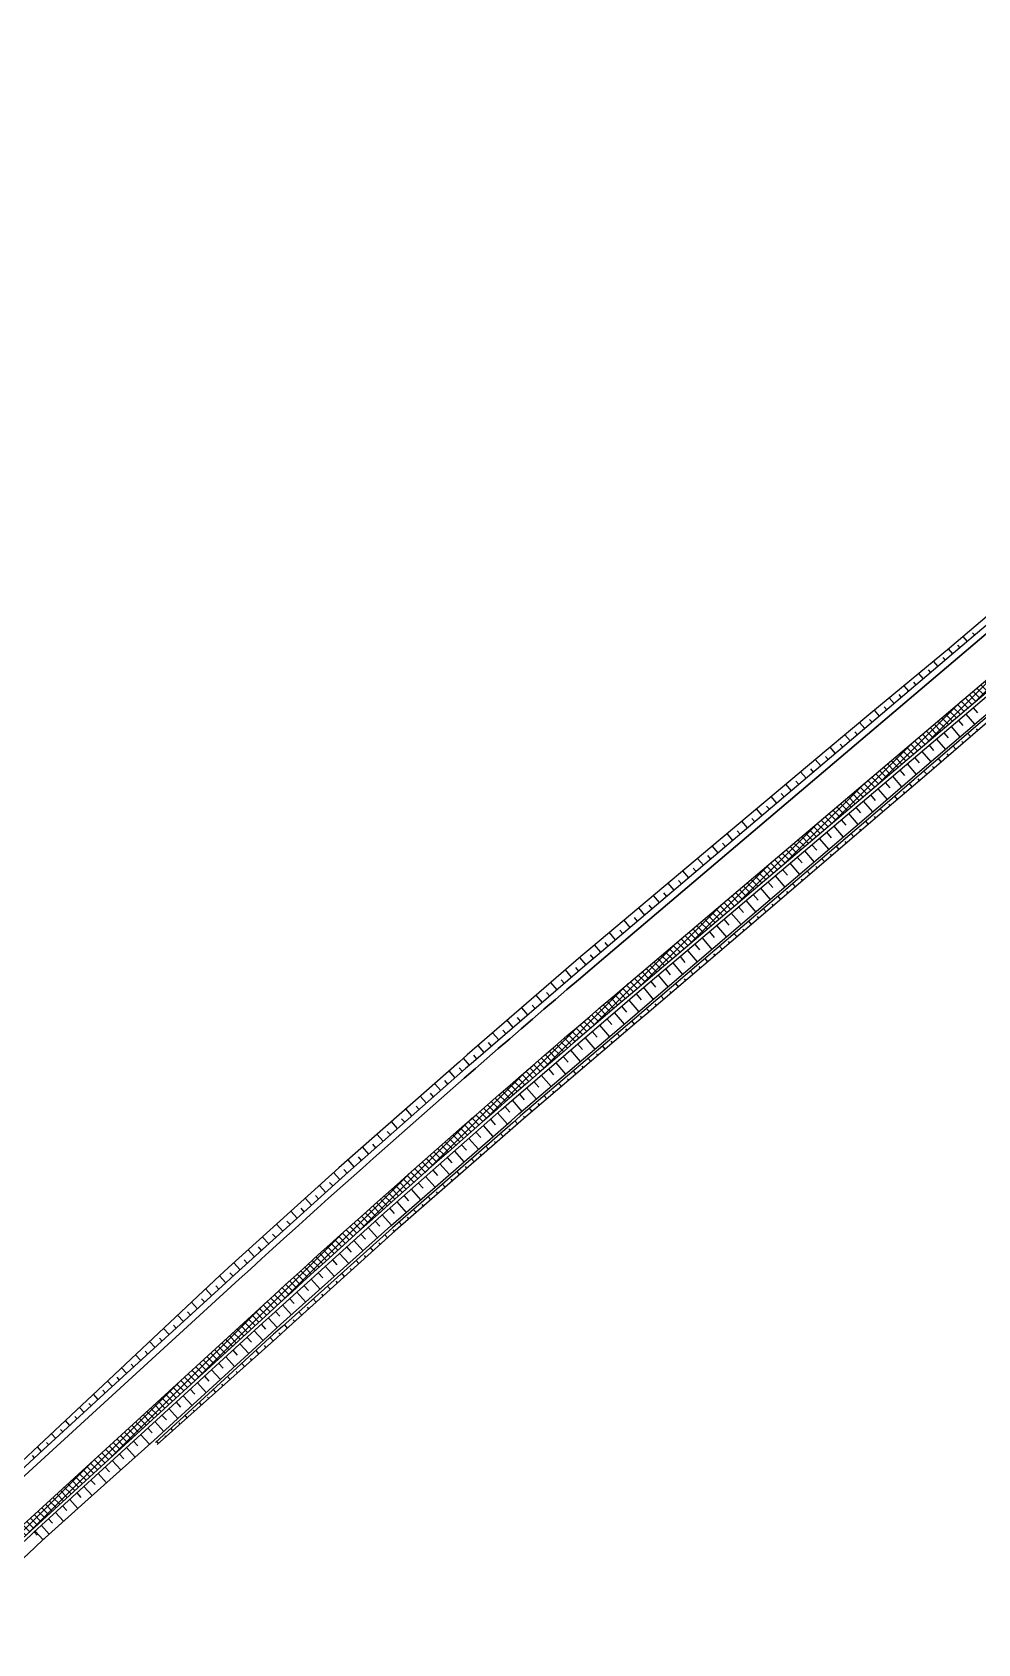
# Model space of a CAD drawing. Header units: metres. Extents: x 2302534 to 2308412, y 452340 to 454783.
# Drawn here: x 2308145.4 to 2308292.9, y 454530.3 to 454781.9 of the extents above; entities that cross this region are included whole.
import ezdxf

# ---------------------------------------------------------------- set-up
doc = ezdxf.new("R2010")
doc.units = ezdxf.units.M
doc.layers.add('АД_серый', color=250, linetype='Continuous')
doc.layers.add('ГП_АД том 3.2.6', color=250, linetype='Continuous', lineweight=40)

# ---------------------------------------------------------------- blocks, each defined once
blk = doc.blocks.new('АД 3.2.6')
at = {"layer": 'АД_серый'}
h = blk.add_hatch(dxfattribs=at)
h.set_pattern_fill('ANSI37', color=256, scale=0.25)
h.set_pattern_definition([(45, (-2306981.547548172, -453219.1040564558), (-0.5612660075668221, 0.5612660075668221), []), (135, (-2306981.547548172, -453219.1040564558), (-0.5612660075668221, -0.5612660075668221), [])])
edge = h.paths.add_edge_path()
edge.add_line((1447.454853040166, 1552.309207625396), (1448.993342189118, 1553.496323051746))
edge.add_line((1448.993342189118, 1553.496323051746), (1448.068976207171, 1554.677655998675))
edge.add_line((1448.068976207171, 1554.677655998675), (1446.517068812158, 1553.479917128919))
edge.add_arc((1539.264207246713, 1427.39880878001), 156.5198951261088, 126.3387527321787, 128.5976521573407)
edge.add_line((1441.619650802109, 1549.726312502695), (1440.286358835176, 1548.661001503293))
edge.add_line((1440.286358835176, 1548.661001503293), (1432.437758919317, 1542.427474732685))
edge.add_line((1432.437758919317, 1542.427474732685), (1424.532497577369, 1535.683233446325))
edge.add_line((1424.532497577369, 1535.683233446325), (1399.62438085489, 1514.544693585194))
edge.add_line((1399.62438085489, 1514.544693585194), (1338.628941953648, 1462.780261460226))
edge.add_line((1338.628941953648, 1462.780261460226), (1277.633627716452, 1411.015930665249))
edge.add_arc((2570.053925645072, -111.6977968080318), 1997.249939875698, 130.3233042678484, 132.4751140804625)
edge.add_line((1221.371130604297, 1361.415247290919), (1158.760474131442, 1304.093159574782))
edge.add_line((1158.760474131442, 1304.093159574782), (1121.881938925944, 1270.329663886223))
edge.add_line((1121.881938925944, 1270.329663886223), (1072.464701327029, 1225.086580126663))
edge.add_line((1072.464701327029, 1225.086580126663), (1074.583919865545, 1224.99317454308))
edge.add_line((1074.583919865545, 1224.99317454308), (1122.89484344935, 1269.223307512118))
edge.add_line((1122.89484344935, 1269.223307512118), (1159.773378654849, 1302.986803200678))
edge.add_line((1159.773378654849, 1302.986803200678), (1222.384035128168, 1360.308890916873))
edge.add_arc((2570.053925785702, -111.6977969651925), 1995.749940086286, 130.3233042815335, 132.4751140939099, ccw=False)
edge.add_line((1278.604277253617, 1409.872322569485), (1339.599524696823, 1461.636596676137))
edge.add_line((1339.599524696823, 1461.636596676137), (1400.594963598531, 1513.401028801105))
edge.add_line((1400.594963598531, 1513.401028801105), (1433.380012007896, 1541.224411068426))
edge.add_line((1433.380012007896, 1541.224411068426), (1441.268543222919, 1547.527284682845))
edge.add_line((1441.268543222919, 1547.527284682845), (1442.567646383308, 1548.565322835639))
edge.add_arc((1539.189932452515, 1427.497935878229), 154.8973155026733, 126.31552717981941, 128.5929061880581, ccw=False)
for p, q in [((1331.265184692573, 1465.056207522109, 138.74), (1330.602518371772, 1465.837045534805, 138.74)), ((1332.408846191596, 1466.026788576797, 138.74), (1332.077394775581, 1466.417352541641, 138.74)), ((1326.69052343769, 1461.173875673965, 138.74), (1326.004953674506, 1461.981698855117, 138.74)), ((1327.834184936713, 1462.144456728652, 138.74), (1327.496897033881, 1462.541902407363, 138.74)), ((1328.977854065131, 1463.115045412735, 138.74), (1328.314256958198, 1463.896974428848, 138.74)), ((1330.121515564155, 1464.085626467422, 138.74), (1329.79030065937, 1464.475908144668, 138.74)), ((1324.403192810249, 1459.23271356459, 138.74), (1323.695650390815, 1460.066430910781, 138.74)), ((1325.546861938666, 1460.203294619278, 138.74), (1325.198580078315, 1460.613679751113, 138.74)), ((1322.115862182807, 1457.29154382582, 138.74), (1321.386347107123, 1458.151155337051, 138.74)), ((1323.259531311225, 1458.262132509902, 138.74), (1322.900263122748, 1458.685464724258, 138.74)), ((1318.684870056342, 1454.379800661758, 138.74), (1318.303629211616, 1454.829027041152, 138.74)), ((1319.828531555366, 1455.350381716445, 138.74), (1319.077043823432, 1456.235887392715, 138.74)), ((1320.972200683784, 1456.320962771133, 138.74), (1320.601946167182, 1456.757242068008, 138.74)), ((1332.180352537427, 1454.684502762859, 143.1181001815456), (1332.850594846997, 1453.894738358562, 143.1181001815456)), ((1315.253877929877, 1451.468049868301, 138.74), (1314.458437256049, 1452.405343874648, 138.74)), ((1316.397539428901, 1452.438630922988, 138.74), (1316.005312256049, 1452.900804384903, 138.74)), ((1317.541208557319, 1453.409211977676, 138.74), (1316.767732910346, 1454.320611818985, 138.74)), ((1329.89302953938, 1452.743340653484, 143.1181001815456), (1330.569604246411, 1451.946099442546, 143.1181001815456)), ((1331.036691038403, 1453.713921708171, 143.1181001815456), (1332.383523313794, 1452.126908463542, 143.1181001815456)), ((1312.966539673041, 1449.526887758926, 138.74), (1312.149126342963, 1450.490075930313, 138.74)), ((1314.110216430854, 1450.497468813613, 138.74), (1313.706987671088, 1450.972589358047, 138.74)), ((1326.462029783521, 1449.831589860027, 143.1181001815456), (1327.834222166333, 1448.214699906413, 143.1181001815456)), ((1327.605691282544, 1450.802170914714, 143.1181001815456), (1328.288613645825, 1449.99746052653, 143.1181001815456)), ((1328.749352781567, 1451.772759598796, 143.1181001815456), (1330.108865110669, 1450.170807999675, 143.1181001815456)), ((1330.612505960278, 1449.21737510286, 138.8125485662858), (1330.399859475903, 1449.463995281083, 138.8125485662858)), ((1331.748522805981, 1450.196897807938, 138.8125485662858), (1331.324511575513, 1450.68865043245, 138.8125485662858)), ((1332.884539651684, 1451.176428142411, 138.8125485662858), (1332.673174905591, 1451.421552959305, 138.8125485662858)), ((1309.535555175971, 1446.615136965469, 138.74), (1309.111940674018, 1447.114282473281, 138.74)), ((1310.679216674994, 1447.585718020156, 138.74), (1309.839815429877, 1448.574800356582, 138.74)), ((1311.822878174018, 1448.556299074844, 138.74), (1311.408678344916, 1449.044366701797, 138.74)), ((1323.031030027661, 1446.919846695964, 143.1181001815456), (1323.726632444653, 1446.100190323894, 143.1181001815456)), ((1324.174691526685, 1447.890427750652, 143.1181001815456), (1325.559563963208, 1446.258591813152, 143.1181001815456)), ((1325.318368284497, 1448.861008805339, 143.1181001815456), (1326.00762304524, 1448.048829239909, 143.1181001815456)), ((1328.340479898266, 1447.258322063309, 138.8125485662858), (1328.126544046215, 1447.50643760286, 138.8125485662858)), ((1329.47649674397, 1448.237844768388, 138.8125485662858), (1329.049906778149, 1448.732588115556, 138.8125485662858)), ((1306.104555420112, 1443.703386172012, 138.74), (1305.245149902534, 1444.716043337539, 138.74)), ((1307.248216919135, 1444.673967226699, 138.74), (1306.820558838081, 1445.177903994277, 138.74)), ((1308.391893676948, 1445.644555910781, 138.74), (1307.54062109394, 1446.647630556777, 138.74)), ((1320.743707029614, 1444.978676957195, 143.1181001815456), (1321.445657102857, 1444.151559037273, 143.1181001815456)), ((1321.887368528638, 1445.949258011882, 143.1181001815456), (1323.284921018872, 1444.302491349284, 143.1181001815456)), ((1324.932436990551, 1444.319738689286, 138.8125485662858), (1324.500697183423, 1444.820455852372, 138.8125485662858)), ((1326.068453836255, 1445.299269023759, 138.8125485662858), (1325.853228616528, 1445.548879924638, 138.8125485662858)), ((1327.204470681958, 1446.278791728837, 138.8125485662858), (1326.775301980786, 1446.776518169266, 138.8125485662858)), ((1303.817232422065, 1441.762224062637, 138.74), (1302.949693969916, 1442.784456118301, 138.74)), ((1304.960893921088, 1442.732805117324, 138.74), (1304.529161743354, 1443.241525515273, 138.74)), ((1317.312707273755, 1442.066926163738, 143.1181001815456), (1318.735619871411, 1440.390275162761, 143.1181001815456)), ((1318.456368772779, 1443.03751484782, 143.1181001815456), (1319.164666502271, 1442.202920121257, 143.1181001815456)), ((1319.600045530591, 1444.008095902507, 143.1181001815456), (1321.010262815747, 1442.346383256023, 143.1181001815456)), ((1322.660418557934, 1442.360685649735, 138.8125485662858), (1322.226092386059, 1442.864385906083, 138.8125485662858)), ((1323.796427774243, 1443.340215984208, 138.8125485662858), (1323.579913186841, 1443.59131461702, 138.8125485662858)), ((1300.386232666206, 1438.85047326918, 138.74), (1299.946367553901, 1439.36877618666, 138.74)), ((1301.529894165229, 1439.821054323867, 138.74), (1300.654238037299, 1440.852868899063, 138.74)), ((1302.673555664252, 1440.791643007949, 138.74), (1302.237764648627, 1441.305154665664, 138.74)), ((1315.025384275708, 1440.125764054362, 143.1181001815456), (1316.460397093091, 1438.434838456218, 143.1181001815456)), ((1316.169045774732, 1441.09634510905, 143.1181001815456), (1316.883675901685, 1440.254281205241, 143.1181001815456)), ((1319.252368020825, 1439.422102275712, 138.8125485662858), (1319.033282327465, 1439.676199260575, 138.8125485662858)), ((1320.388384866528, 1440.401632610184, 138.8125485662858), (1319.951495218091, 1440.908323589188, 138.8125485662858)), ((1321.524401712231, 1441.381155315262, 138.8125485662858), (1321.306597757153, 1441.633756938798, 138.8125485662858)), ((1296.955232910346, 1435.938722475723, 138.74), (1296.063326172065, 1436.989702089981, 138.74)), ((1298.098909668159, 1436.909311159805, 138.74), (1297.654970459174, 1437.432397707656, 138.74)), ((1299.242571167182, 1437.879892214492, 138.74), (1298.358782104682, 1438.921289309219, 138.74)), ((1311.594384519849, 1437.214013260905, 143.1181001815456), (1312.319588987622, 1436.359490555827, 143.1181001815456)), ((1312.738053648267, 1438.184601944987, 143.1181001815456), (1314.183328001294, 1436.481583756511, 143.1181001815456)), ((1313.88171514729, 1439.155182999675, 143.1181001815456), (1314.601785032544, 1438.306695145671, 143.1181001815456)), ((1315.839388894848, 1436.489279094559, 138.8125485662858), (1315.401904153638, 1436.999868694169, 138.8125485662858)), ((1316.978442239575, 1437.465261760575, 138.8125485662858), (1316.759432840161, 1437.720869365556, 138.8125485662858)), ((1318.116351175122, 1438.442579570634, 138.8125485662858), (1317.676882791333, 1438.952253642899, 138.8125485662858)), ((1294.667909912299, 1433.997560366348, 138.74), (1293.767854980659, 1435.058114870742, 138.74)), ((1295.811571411323, 1434.968141421035, 138.74), (1295.363588623237, 1435.496026858047, 138.74)), ((1308.163392393384, 1434.302270096843, 143.1181001815456), (1309.629182188306, 1432.575081986492, 143.1181001815456)), ((1309.307053892407, 1435.272851151531, 143.1181001815456), (1310.037385313306, 1434.412278336589, 143.1181001815456)), ((1310.450723020825, 1436.243432206218, 143.1181001815456), (1311.906258909497, 1434.528336686198, 143.1181001815456)), ((1313.561266946606, 1434.537321391923, 138.8125485662858), (1313.12485032063, 1435.04664451204, 138.8125485662858)), ((1314.700320291333, 1435.513296428544, 138.8125485662858), (1314.481844949536, 1435.768278423173, 138.8125485662858)), ((1292.380586914252, 1432.056390627578, 138.74), (1291.472399048041, 1433.126527651504, 138.74)), ((1293.524248413276, 1433.026971682266, 138.74), (1293.07219152851, 1433.559648379043, 138.74)), ((1305.876061765943, 1432.361100358074, 143.1181001815456), (1307.352113096509, 1430.621834916179, 143.1181001815456)), ((1307.01973089436, 1433.331681412761, 143.1181001815456), (1307.755189268384, 1432.465073746745, 143.1181001815456)), ((1310.144076394848, 1431.60938102327, 138.8125485662858), (1309.926684427075, 1431.863096538407, 138.8125485662858)), ((1311.283129739575, 1432.585356059892, 138.8125485662858), (1310.847811746411, 1433.093420329911, 138.8125485662858)), ((1312.422198343091, 1433.561338725907, 138.8125485662858), (1312.2042723177, 1433.81568748079, 138.8125485662858)), ((1287.80592565937, 1428.174066408828, 138.74), (1286.881838134955, 1429.262933596328, 138.74)), ((1288.949587158393, 1429.144647463516, 138.74), (1288.48951940937, 1429.686761721328, 138.74)), ((1290.093248657416, 1430.115228518203, 138.74), (1289.177049926948, 1431.194818361953, 138.74)), ((1291.23691015644, 1431.085809572891, 138.74), (1290.780794433784, 1431.623269900039, 138.74)), ((1302.445069639478, 1429.449357194011, 143.1181001815456), (1303.190781919751, 1428.570656937663, 143.1181001815456)), ((1303.588731138501, 1430.419938248699, 143.1181001815456), (1305.075036375318, 1428.668580216472, 143.1181001815456)), ((1304.732400266919, 1431.390519303386, 143.1181001815456), (1305.472985594068, 1430.517861527507, 143.1181001815456)), ((1307.865954446606, 1429.657415691239, 138.8125485662858), (1307.64909653645, 1429.91049796663, 138.8125485662858)), ((1309.005007791333, 1430.633398357255, 138.8125485662858), (1308.570773172192, 1431.140196147782, 138.8125485662858)), ((1285.518587402534, 1426.232904299453, 138.74), (1284.586626342963, 1427.331048830703, 138.74)), ((1286.662248901557, 1427.203485354141, 138.74), (1286.198244384955, 1427.750238283828, 138.74)), ((1300.157739012036, 1427.508187455241, 143.1181001815456), (1300.908585874829, 1426.623444718425, 143.1181001815456)), ((1301.30140051106, 1428.478768509929, 143.1181001815456), (1302.797967283521, 1426.715333146159, 143.1181001815456)), ((1304.448763894848, 1426.729475322587, 138.8125485662858), (1304.016680764966, 1427.233747783524, 138.8125485662858)), ((1305.587817239575, 1427.705457988603, 138.8125485662858), (1305.371523904614, 1427.957907024247, 138.8125485662858)), ((1306.72688584309, 1428.681440654618, 138.8125485662858), (1306.293734597973, 1429.186971965653, 138.8125485662858)), ((1283.231264404487, 1424.291726931289, 138.74), (1282.29142980976, 1425.399164065078, 138.74)), ((1284.37492590351, 1425.262307985977, 138.74), (1283.90698461933, 1425.813714846328, 138.74)), ((1296.726746885571, 1424.596436661784, 143.1181001815456), (1298.243813841138, 1422.80883137614, 143.1181001815456)), ((1297.870408384595, 1425.567025345866, 143.1181001815456), (1298.626382200513, 1424.676240128581, 143.1181001815456)), ((1299.014077513013, 1426.537606400554, 143.1181001815456), (1300.520890562329, 1424.762078446452, 143.1181001815456)), ((1302.170641946606, 1424.77751761995, 138.8125485662858), (1301.739642190747, 1425.280523601395, 138.8125485662858)), ((1303.309695291333, 1425.753500285965, 138.8125485662858), (1303.093936013989, 1426.005316081864, 138.8125485662858)), ((1279.800264648627, 1421.379983767227, 138.74), (1279.324449829291, 1421.940667971328, 138.74)), ((1280.943926147651, 1422.350564821914, 138.74), (1279.996218017768, 1423.467279299453, 138.74)), ((1282.087602905463, 1423.321145876602, 138.74), (1281.615709594916, 1423.877191408828, 138.74)), ((1294.43941625813, 1422.655274552409, 143.1181001815456), (1295.961587278638, 1420.86164967448, 143.1181001815456)), ((1295.583077757153, 1423.625855607097, 143.1181001815456), (1296.343034117017, 1422.730378312175, 143.1181001815456)), ((1298.753451394848, 1421.849577251298, 138.8125485662858), (1298.538760232739, 1422.100134197099, 138.8125485662858)), ((1299.892519998364, 1422.825559917313, 138.8125485662858), (1299.462603616528, 1423.327299419266, 138.8125485662858)), ((1301.031573343091, 1423.801534953934, 138.8125485662858), (1300.816348123364, 1424.052725139481, 138.8125485662858)), ((1276.369280151557, 1418.468240603164, 138.74), (1275.405809692573, 1419.603509768203, 138.74)), ((1277.51294165058, 1419.438821657852, 138.74), (1277.033174804877, 1420.004129275039, 138.74)), ((1278.656603149604, 1420.409402712539, 138.74), (1277.701021484565, 1421.535394533828, 138.74)), ((1291.008424131665, 1419.743523758952, 143.1181001815456), (1291.772904722485, 1418.842705887859, 143.1181001815456)), ((1292.152085630689, 1420.714112443034, 143.1181001815456), (1293.678796140943, 1418.915146988933, 143.1181001815456)), ((1293.295747129712, 1421.684693497722, 143.1181001815456), (1294.057969419751, 1420.786545914714, 143.1181001815456)), ((1295.327899026684, 1418.931425395829, 138.8125485662858), (1294.901476907544, 1419.432035747392, 138.8125485662858)), ((1296.469790506177, 1419.904096904618, 138.8125485662858), (1296.256335305981, 1420.154691997391, 138.8125485662858)), ((1297.611681985669, 1420.876768413407, 138.8125485662858), (1297.184268045239, 1421.378538432938, 138.8125485662858)), ((1274.081941894721, 1416.527078493789, 138.74), (1273.11059790058, 1417.671625002578, 138.74)), ((1275.225603393745, 1417.497659548477, 138.74), (1274.741915039252, 1418.067605837539, 138.74)), ((1287.577424375806, 1416.83178059489, 143.1181001815456), (1289.113198606763, 1415.022133988444, 143.1181001815456)), ((1288.721093504224, 1417.802361649577, 143.1181001815456), (1289.487847654615, 1416.898873490398, 143.1181001815456)), ((1289.864755003247, 1418.772942704265, 143.1181001815456), (1291.395997373853, 1416.968636673991, 143.1181001815456)), ((1293.0441160677, 1416.98609763704, 138.8125485662858), (1292.618685769848, 1417.485533061844, 138.8125485662858)), ((1294.186007547192, 1417.95875388704, 138.8125485662858), (1293.973040628247, 1418.208769145829, 138.8125485662858)), ((1270.659166626166, 1413.605707033828, 138.74), (1270.167284301948, 1414.17728601332, 138.74)), ((1271.796129516791, 1414.584131106094, 138.74), (1270.809847168159, 1415.730234011367, 138.74)), ((1272.938539795112, 1415.55619226332, 138.74), (1272.450594238471, 1416.130533083633, 138.74)), ((1285.290093748364, 1414.89061085612, 143.1181001815456), (1286.830399839673, 1413.075623673503, 143.1181001815456)), ((1286.433762876783, 1415.861191910808, 143.1181001815456), (1287.202782957349, 1414.955041092937, 143.1181001815456)), ((1289.618441629224, 1414.068083110673, 138.8125485662858), (1289.406466531567, 1414.316938701493, 138.8125485662858)), ((1290.760333108716, 1415.040754619462, 138.8125485662858), (1290.335894632153, 1415.539030376298, 138.8125485662858)), ((1291.902224588208, 1416.013426128251, 138.8125485662858), (1291.689761209301, 1416.262861553056, 138.8125485662858)), ((1267.248262695502, 1410.67045007582, 138.74), (1266.272096924018, 1411.804803713516, 138.74)), ((1268.385225586127, 1411.648858889297, 138.74), (1267.895876220893, 1412.217508181289, 138.74)), ((1269.522188476752, 1412.627282961563, 138.74), (1268.540972046088, 1413.767511233047, 138.74)), ((1281.8591016219, 1411.978867692058, 143.1181001815456), (1282.632653562818, 1411.06736866862, 143.1181001815456)), ((1283.002763120923, 1412.949448746745, 143.1181001815456), (1284.547601072583, 1411.129120987956, 143.1181001815456)), ((1284.146432249341, 1413.920029801433, 143.1181001815456), (1284.917718260083, 1413.011201066081, 143.1181001815456)), ((1286.192767190747, 1411.150083843095, 138.8125485662858), (1285.770312356762, 1411.646040263993, 138.8125485662858)), ((1287.334658670239, 1412.122755351884, 138.8125485662858), (1287.123187112622, 1412.37101584993, 138.8125485662858)), ((1288.476550149731, 1413.095426860673, 138.8125485662858), (1288.053103494458, 1413.59254294954, 138.8125485662858)), ((1264.974321655463, 1408.713601931289, 138.74), (1264.003206543159, 1409.842080935195, 138.74)), ((1266.111299804877, 1409.692026003555, 138.74), (1265.624468139838, 1410.257730349258, 138.74)), ((1279.571770994458, 1410.037697953288, 143.1181001815456), (1280.347588865552, 1409.123528641765, 143.1181001815456)), ((1280.715440122876, 1411.008279007976, 143.1181001815456), (1282.264809934888, 1409.182618302409, 143.1181001815456)), ((1283.908968972973, 1409.204756084305, 138.8125485662858), (1283.487521219067, 1409.699537578446, 138.8125485662858)), ((1285.050875711255, 1410.177427593095, 138.8125485662858), (1284.839892434887, 1410.425108257157, 138.8125485662858)), ((1262.700395874213, 1406.756769045547, 138.74), (1261.734331421088, 1407.879373415664, 138.74)), ((1263.837358764838, 1407.735177859024, 138.74), (1263.353060058784, 1408.297952517227, 138.74)), ((1276.149087278638, 1407.116219681804, 143.1181001815456), (1277.713448850903, 1405.298363846843, 143.1181001815456)), ((1277.286057798657, 1408.094643754069, 143.1181001815456), (1278.070023863111, 1407.183633011882, 143.1181001815456)), ((1278.428368894849, 1409.066811722819, 143.1181001815456), (1279.983216612134, 1407.236603898113, 143.1181001815456)), ((1281.625186013989, 1407.259413066728, 138.8125485662858), (1281.204730081372, 1407.753034892899, 138.8125485662858)), ((1282.767077493481, 1408.232084575517, 138.8125485662858), (1282.556597757153, 1408.479185405595, 138.8125485662858)), ((1259.289491943549, 1403.82149682875, 138.74), (1258.810259155463, 1404.378396853164, 138.74)), ((1260.426454834174, 1404.799920901016, 138.74), (1259.465456299018, 1405.916650637344, 138.74)), ((1261.563432983588, 1405.778344973281, 138.74), (1261.081667236518, 1406.338174685195, 138.74)), ((1272.738183347974, 1404.180962723796, 143.1181001815456), (1273.514993040357, 1403.278283280437, 143.1181001815456)), ((1273.875153867993, 1405.159379166667, 143.1181001815456), (1275.4323438094, 1403.349854630534, 143.1181001815456)), ((1275.012116758618, 1406.137803238933, 143.1181001815456), (1275.792512266431, 1405.230958146159, 143.1181001815456)), ((1278.201266336255, 1404.339353862626, 138.8125485662858), (1277.991610574536, 1404.585081401688, 138.8125485662858)), ((1279.342349099926, 1405.312986675126, 138.8125485662858), (1278.922488260083, 1405.805052104813, 138.8125485662858)), ((1280.483645486645, 1406.286344829423, 138.8125485662858), (1280.273531961255, 1406.532759013993, 138.8125485662858)), ((1255.878588012885, 1400.886239870742, 138.74), (1254.927706054877, 1401.991220339492, 138.74)), ((1257.015566162299, 1401.864663943008, 138.74), (1256.538851074409, 1402.418619021133, 138.74)), ((1258.152529052924, 1402.843088015274, 138.74), (1257.196581176948, 1403.953943117812, 138.74)), ((1270.464249937329, 1402.224122208659, 143.1181001815456), (1271.237473814282, 1401.32560078532, 143.1181001815456)), ((1271.601220457349, 1403.20253865153, 143.1181001815456), (1273.15124639729, 1401.401345414226, 143.1181001815456)), ((1274.778033304028, 1401.418501201493, 138.8125485662858), (1274.360308694653, 1401.908064189774, 138.8125485662858)), ((1275.9191160677, 1402.392118755204, 138.8125485662858), (1275.709979104809, 1402.637220683915, 138.8125485662858)), ((1277.060183572583, 1403.365736308915, 138.8125485662858), (1276.641390847973, 1403.856565776688, 138.8125485662858)), ((1253.607897094916, 1398.92566858168, 138.74), (1252.65519934101, 1400.018838747695, 138.74)), ((1254.74162512226, 1399.907815798477, 138.74), (1254.267442993354, 1400.458841189102, 138.74)), ((1267.05335363606, 1399.288857621257, 143.1181001815456), (1268.589043943677, 1397.504319352214, 143.1181001815456)), ((1268.190316526685, 1400.267281693523, 143.1181001815456), (1268.959954588208, 1399.372925919597, 143.1181001815456)), ((1269.327287046704, 1401.245698136394, 143.1181001815456), (1270.870148985181, 1399.452828568523, 143.1181001815456)), ((1272.495867776684, 1399.471250835282, 138.8125485662858), (1272.079226541333, 1399.95956260286, 138.8125485662858)), ((1273.636950540356, 1400.444868388993, 138.8125485662858), (1273.428362893872, 1400.689344707353, 138.8125485662858)), ((1251.355623535346, 1396.943948610977, 138.74), (1250.395555786323, 1398.030893191055, 138.74)), ((1252.479860595893, 1397.936975344375, 138.74), (1252.000383667182, 1398.479806765273, 138.74)), ((1264.779420225415, 1397.33201710612, 143.1181001815456), (1266.307946531568, 1395.555802506511, 143.1181001815456)), ((1265.91638311604, 1398.310441178386, 143.1181001815456), (1266.682442991529, 1397.420251053874, 143.1181001815456)), ((1269.072634744458, 1396.550398174149, 138.8125485662858), (1268.865115213208, 1396.793608013016, 138.8125485662858)), ((1270.21371750813, 1397.52401572786, 138.8125485662858), (1269.798129129223, 1398.011061015946, 138.8125485662858)), ((1271.354785013012, 1398.497633281571, 138.8125485662858), (1271.146731424145, 1398.74146873079, 138.8125485662858)), ((1246.85866003437, 1392.971872194961, 138.74), (1245.894090942573, 1394.063913210586, 138.74)), ((1247.982897094916, 1393.964898928359, 138.74), (1247.501177124213, 1394.510278567031, 138.74)), ((1249.107149414252, 1394.957910402969, 138.74), (1248.144823364448, 1396.04740320082, 138.74)), ((1250.231386474799, 1395.950937136367, 138.74), (1249.750780395698, 1396.495035036758, 138.74)), ((1261.368516294751, 1394.396760148113, 143.1181001815456), (1262.12740453938, 1393.514893693035, 143.1181001815456)), ((1262.505486814771, 1395.375176590984, 143.1181001815456), (1264.026841490064, 1393.607293290202, 143.1181001815456)), ((1263.642449705396, 1396.353600663249, 143.1181001815456), (1264.404923765454, 1395.467576188152, 143.1181001815456)), ((1265.649386453442, 1393.629530254228, 138.8125485662858), (1265.235964822583, 1394.114073100907, 138.8125485662858)), ((1266.790469217114, 1394.603147807938, 138.8125485662858), (1266.583483743481, 1394.845732036454, 138.8125485662858)), ((1267.931551980786, 1395.576765361649, 138.8125485662858), (1267.517046975903, 1396.062574687821, 138.8125485662858)), ((1244.610185913276, 1390.985833986953, 138.74), (1243.643358520698, 1392.080423220352, 138.74)), ((1245.734422973822, 1391.978860720352, 138.74), (1245.251573852729, 1392.525506838516, 138.74)), ((1259.098313658032, 1392.43561665446, 143.1181001815456), (1259.859116880689, 1391.562623185222, 143.1181001815456)), ((1260.231553404126, 1393.418336075847, 143.1181001815456), (1261.745744077954, 1391.658776444499, 143.1181001815456)), ((1263.367236184887, 1391.682295146806, 138.8125485662858), (1262.954867410474, 1392.165571513993, 138.8125485662858)), ((1264.508318948559, 1392.655912700516, 138.8125485662858), (1264.301867532544, 1392.897871318681, 138.8125485662858)), ((1242.361711792182, 1388.999795778945, 138.74), (1241.392626098823, 1390.096933230117, 138.74)), ((1243.485948852729, 1389.992822512344, 138.74), (1243.001970581244, 1390.540750368789, 138.74)), ((1255.722367613111, 1389.460236710613, 143.1181001815456), (1257.241502134595, 1387.740357560222, 143.1181001815456)), ((1256.846604673657, 1390.453255814616, 143.1181001815456), (1257.608628599439, 1389.590539139812, 143.1181001815456)), ((1257.970841734204, 1391.44627491862, 143.1181001815456), (1259.499787657056, 1389.715287369792, 143.1181001815456)), ((1261.089907693677, 1389.72942954622, 138.8125485662858), (1260.675601053051, 1390.208891216142, 138.8125485662858)), ((1262.226153421216, 1390.708662334305, 138.8125485662858), (1262.020236062817, 1390.949995342118, 138.8125485662858)), ((1238.989000610541, 1386.020746096328, 138.74), (1238.502764038276, 1386.571222170547, 138.74)), ((1240.113237671088, 1387.013757570938, 138.74), (1239.141893676948, 1388.113458498672, 138.74)), ((1241.237474731635, 1388.006784304336, 138.74), (1240.75236730976, 1388.555993899063, 138.74)), ((1252.349648802075, 1386.481179398601, 143.1181001815456), (1253.101861326489, 1385.629567307536, 143.1181001815456)), ((1253.473885862622, 1387.474198502605, 143.1181001815456), (1254.983216612134, 1385.765427750652, 143.1181001815456)), ((1254.598130552564, 1388.467217606609, 143.1181001815456), (1255.355241148267, 1387.610055131023, 143.1181001815456)), ((1257.699603128247, 1386.770399394852, 138.8125485662858), (1257.491778421216, 1387.008253398759, 138.8125485662858)), ((1258.829150247387, 1387.757368388993, 138.8125485662858), (1258.413073587231, 1388.233549419267, 138.8125485662858)), ((1259.958697366528, 1388.744352641923, 138.8125485662858), (1259.750460672192, 1388.98267966829, 138.8125485662858)), ((1235.616274170112, 1383.041681154922, 138.74), (1234.640428833198, 1384.146478518203, 138.74)), ((1236.740511230659, 1384.03470788832, 138.74), (1236.253160766791, 1384.58646570082, 138.74)), ((1237.864748291205, 1385.02771936293, 138.74), (1236.891161255073, 1386.129968508438, 138.74)), ((1250.101174680982, 1384.495137375896, 143.1181001815456), (1250.848481504712, 1383.649083298747, 143.1181001815456)), ((1251.225411741528, 1385.488156479899, 143.1181001815456), (1252.724923460278, 1383.790494126384, 143.1181001815456)), ((1254.310961770825, 1383.809461894852, 138.8125485662858), (1253.896548318677, 1384.283735576493, 138.8125485662858)), ((1255.440508889966, 1384.796446147782, 138.8125485662858), (1255.233096170239, 1385.033811870438, 138.8125485662858)), ((1256.570056009106, 1385.783415141923, 138.8125485662858), (1256.154818582348, 1386.258650127274, 138.8125485662858)), ((1233.376543335151, 1381.045862063125, 138.74), (1232.38647680683, 1382.139932497695, 138.74)), ((1234.492037109565, 1382.048669680313, 138.74), (1234.003557495307, 1382.601693972305, 138.74)), ((1246.728455869946, 1381.516080063884, 143.1181001815456), (1248.208348600659, 1379.840630692546, 143.1181001815456)), ((1247.852696745191, 1382.509099167888, 143.1181001815456), (1248.59509405354, 1381.668599289958, 143.1181001815456)), ((1248.976933805737, 1383.502118271892, 143.1181001815456), (1250.466637937817, 1381.815564316814, 143.1181001815456)), ((1252.051867532544, 1381.835508647782, 138.8125485662858), (1251.638293313794, 1382.308836284501, 138.8125485662858)), ((1253.181414651684, 1382.822492900712, 138.8125485662858), (1252.974413919262, 1383.059385600907, 138.8125485662858)), ((1231.152147583198, 1379.032892092422, 138.74), (1230.16333227558, 1380.125573977188, 138.74)), ((1232.264345459174, 1380.039377077773, 138.74), (1231.76962500019, 1380.586068972305, 138.74)), ((1244.479977934155, 1379.530041855876, 143.1181001815456), (1245.950063078198, 1377.865700882976, 143.1181001815456)), ((1245.6042188094, 1380.52306095988, 143.1181001815456), (1246.341710417065, 1379.688115281169, 143.1181001815456)), ((1248.663226175122, 1378.874586406571, 138.8125485662858), (1248.457064676098, 1379.110533061845, 138.8125485662858)), ((1249.792773294262, 1379.861555400712, 138.8125485662858), (1249.380023050122, 1380.333936992509, 138.8125485662858)), ((1250.922320413403, 1380.848539653642, 138.8125485662858), (1250.715746927075, 1381.084959331376, 138.8125485662858)), ((1227.815538696479, 1376.013452395156, 138.74), (1227.322084716987, 1376.558740481094, 138.74)), ((1228.927736572456, 1377.019937380508, 138.74), (1227.940203003119, 1378.111200197891, 138.74)), ((1230.039949707221, 1378.02640710707, 138.74), (1229.545854858588, 1378.572397097305, 138.74)), ((1241.107262937817, 1376.550984543865, 143.1181001815456), (1241.834946958814, 1375.727143448894, 143.1181001815456)), ((1242.231503813062, 1377.544003647868, 143.1181001815456), (1243.69177374104, 1375.890771073406, 143.1181001815456)), ((1243.355740873609, 1378.537022751872, 143.1181001815456), (1244.088330595288, 1377.707627457683, 143.1181001815456)), ((1246.404131936841, 1376.900633159501, 138.8125485662858), (1246.198382425122, 1377.136106792314, 138.8125485662858)), ((1247.533679055981, 1377.887602153642, 138.8125485662858), (1247.121768045239, 1378.359022441727, 138.8125485662858)), ((1224.47892980976, 1372.993997439102, 138.74), (1223.49391394062, 1374.082483156875, 138.74)), ((1225.591127685737, 1374.000482424453, 138.74), (1225.098314575385, 1374.545068606094, 138.74)), ((1226.703340820502, 1375.006967409805, 138.74), (1225.717058471869, 1376.096841677383, 138.74)), ((1238.869416563306, 1374.55305592448, 143.1181001815456), (1239.602040617261, 1373.743477982585, 143.1181001815456)), ((1239.983025877271, 1375.557965439861, 143.1181001815456), (1241.433484403882, 1373.915837449138, 143.1181001815456)), ((1243.015490579419, 1373.939695659501, 138.8125485662858), (1242.605242776684, 1374.409208598954, 138.8125485662858)), ((1244.145037698559, 1374.92667991243, 138.8125485662858), (1243.939700174145, 1375.161665263993, 138.8125485662858)), ((1245.2745848177, 1375.913648906571, 138.8125485662858), (1244.863497781567, 1376.384123149735, 138.8125485662858)), ((1222.254534057807, 1370.981042727188, 138.74), (1221.270784668158, 1372.068124636367, 138.74)), ((1223.366731933784, 1371.987527712539, 138.74), (1222.874544433784, 1372.531411989883, 138.74)), ((1235.532811491284, 1371.53360859782, 143.1181001815456), (1236.983140318189, 1369.930936020915, 143.1181001815456)), ((1236.645013181958, 1372.540089768474, 143.1181001815456), (1237.372662870679, 1371.736008805339, 143.1181001815456)), ((1237.757214872632, 1373.546574753826, 143.1181001815456), (1239.217488615308, 1371.932912034099, 143.1181001815456)), ((1240.775179910473, 1371.944624248368, 138.8125485662858), (1240.352038430981, 1372.412397685868, 138.8125485662858)), ((1241.887591409497, 1372.950880351884, 138.8125485662858), (1241.67839341145, 1373.182127300126, 138.8125485662858)), ((1220.030123047065, 1368.968072756485, 138.74), (1219.047640136909, 1370.05375085707, 138.74)), ((1221.142320923041, 1369.974557741836, 138.74), (1220.650774292182, 1370.517740114883, 138.74)), ((1233.308408109937, 1369.520642441814, 143.1181001815456), (1234.748795835767, 1367.928960007732, 143.1181001815456)), ((1234.420609800611, 1370.527127427165, 143.1181001815456), (1235.143288938794, 1369.728535813396, 143.1181001815456)), ((1237.437945413403, 1368.92587119661, 138.8125485662858), (1237.21924118977, 1369.167646709305, 138.8125485662858)), ((1238.550356912426, 1369.932127300126, 138.8125485662858), (1238.117693948559, 1370.410429302079, 138.8125485662858)), ((1239.66276841145, 1370.938368144853, 138.8125485662858), (1239.448809671215, 1371.17489463411, 138.8125485662858)), ((1216.695040039252, 1365.946954592422, 138.74), (1216.201601318549, 1366.485910280899, 138.74)), ((1217.805727295112, 1366.955102785781, 138.74), (1216.824510864448, 1368.039392336563, 138.74)), ((1218.917925171088, 1367.961587771133, 138.74), (1218.42700415058, 1368.504083498672, 138.74)), ((1229.971799223218, 1366.501195115153, 143.1181001815456), (1230.684537260327, 1365.713593644206, 143.1181001815456)), ((1231.084004728589, 1367.507680100505, 143.1181001815456), (1232.514447538648, 1365.926983994548, 143.1181001815456)), ((1232.196206419263, 1368.514161271159, 143.1181001815456), (1232.913911192212, 1367.72106663615, 143.1181001815456)), ((1234.100726175122, 1365.907102886063, 138.8125485662858), (1233.649004983716, 1366.406477275712, 138.8125485662858)), ((1235.213122415356, 1366.913358989579, 138.8125485662858), (1234.989657449536, 1367.16041404329, 138.8125485662858)), ((1236.32553391438, 1367.919615093095, 138.8125485662858), (1235.883349466137, 1368.40846091829, 138.8125485662858)), ((1213.375963501166, 1362.90824304457, 138.74), (1212.416322998237, 1363.95643030043, 138.74)), ((1214.482317260932, 1363.921151980117, 138.74), (1213.995958618354, 1364.452386721328, 138.74)), ((1215.588671020698, 1364.934060915664, 138.74), (1214.602846435737, 1366.010843142227, 138.74)), ((1227.74739584187, 1364.488232773845, 143.1181001815456), (1228.455163328443, 1363.70612446696, 143.1181001815456)), ((1228.859597532544, 1365.494713944499, 143.1181001815456), (1230.280099241529, 1363.925004166667, 143.1181001815456)), ((1231.875903177075, 1363.894605937821, 138.8125485662858), (1231.414660501294, 1364.404508891923, 138.8125485662858)), ((1232.988314676098, 1364.900846782548, 138.8125485662858), (1232.760073709301, 1365.153181377274, 138.8125485662858)), ((1211.163255981635, 1360.882440432266, 138.74), (1210.229784301948, 1361.902017458633, 138.74)), ((1212.269609741401, 1361.895349367812, 138.74), (1211.796327881049, 1362.412286623672, 138.74)), ((1224.410790769849, 1361.468785447185, 143.1181001815456), (1225.811406461988, 1359.9210521403, 143.1181001815456)), ((1225.522992460523, 1362.475266617839, 143.1181001815456), (1226.225785581861, 1361.698655289714, 143.1181001815456)), ((1226.635194151197, 1363.481751603191, 143.1181001815456), (1228.045754759107, 1361.923028153484, 143.1181001815456)), ((1229.651080179028, 1361.88209373079, 138.8125485662858), (1229.180300760083, 1362.402540508134, 138.8125485662858)), ((1230.763491678051, 1362.888349834306, 138.8125485662858), (1230.530489969067, 1363.14593345247, 138.8125485662858)), ((1208.950533203315, 1358.856637819961, 138.74), (1208.043260864448, 1359.847619875625, 138.74)), ((1210.056902221869, 1359.869531496719, 138.74), (1209.596712402533, 1360.372171267227, 138.74)), ((1222.189198820386, 1359.452729386394, 143.1181001815456), (1223.588818876538, 1357.9239818278, 143.1181001815456)), ((1223.298589079175, 1360.46230427653, 143.1181001815456), (1223.996411649976, 1359.691182297771, 143.1181001815456)), ((1226.313860940747, 1358.863340679032, 138.8125485662858), (1226.071322488598, 1359.131452861649, 138.8125485662858)), ((1227.426257180981, 1359.869581523759, 138.8125485662858), (1226.945956277661, 1360.400556865555, 138.8125485662858)), ((1228.538668680005, 1360.875837627274, 138.8125485662858), (1228.300906228833, 1361.138700786454, 138.8125485662858)), ((1205.631471924018, 1355.817911013321, 138.74), (1205.197466186713, 1356.291955813125, 138.74)), ((1206.737825683784, 1356.830819948867, 138.74), (1205.856722168159, 1357.793207033828, 138.74)), ((1207.844179443549, 1357.843728884414, 138.74), (1207.397081665229, 1358.33207116957, 138.74)), ((1218.870129911694, 1356.414015931194, 143.1181001815456), (1219.567696897779, 1355.65209309489, 143.1181001815456)), ((1219.976487486157, 1357.426922959392, 143.1181001815456), (1221.371957151685, 1355.902703446452, 143.1181001815456)), ((1221.08284506062, 1358.439824265544, 143.1181001815456), (1221.780747740064, 1357.677533310954, 143.1181001815456)), ((1222.9806395052, 1355.840208354813, 138.8125485662858), (1222.493060159497, 1356.386259380204, 138.8125485662858)), ((1224.093234109692, 1356.846205058915, 138.8125485662858), (1223.844348001294, 1357.118162456376, 138.8125485662858)), ((1225.201449441723, 1357.857084575516, 138.8125485662858), (1224.711611795239, 1358.398588481766, 138.8125485662858)), ((1203.418764404487, 1353.792108401016, 138.74), (1202.997850708198, 1354.251855715469, 138.74)), ((1204.525118164252, 1354.805017336563, 138.74), (1203.670198730659, 1355.73880945082, 138.74)), ((1216.657418577466, 1354.388207596843, 143.1181001815456), (1217.354644148145, 1353.626652878825, 143.1181001815456)), ((1217.76377424458, 1355.401112717693, 143.1181001815456), (1219.158566801343, 1353.877635163371, 143.1181001815456)), ((1220.742877054028, 1353.842100444657, 138.8125485662858), (1220.279513406567, 1354.361051860673, 138.8125485662858)), ((1221.861758279614, 1354.841154399735, 138.8125485662858), (1221.62402634602, 1355.107405010087, 138.8125485662858)), ((1200.099687866401, 1350.753396853164, 138.74), (1199.29713659687, 1351.629983767226, 138.74)), ((1201.206041626166, 1351.766305788711, 138.74), (1200.798219970893, 1352.211740359023, 138.74)), ((1202.312395385932, 1352.779199465469, 138.74), (1201.483675293159, 1353.684396609023, 138.74)), ((1213.338347761426, 1351.349494141643, 143.1181001815456), (1214.731786100659, 1349.827496689861, 143.1181001815456)), ((1214.444705335889, 1352.362399262492, 143.1181001815456), (1215.14159330586, 1351.601214570109, 143.1181001815456)), ((1215.551061003003, 1353.375302475993, 143.1181001815456), (1216.945176451001, 1351.852564972942, 143.1181001815456)), ((1218.505129861645, 1351.843992534501, 138.8125485662858), (1218.065951394848, 1352.335829082352, 138.8125485662858)), ((1219.623995828442, 1352.843046489579, 138.8125485662858), (1219.398364114575, 1353.095747295243, 138.8125485662858)), ((1197.886980346869, 1348.72757898207, 138.74), (1197.110613159369, 1349.575586184219, 138.74)), ((1198.993334106635, 1349.740487917617, 138.74), (1198.598604492377, 1350.171640261367, 138.74)), ((1211.125636427198, 1349.323685807292, 143.1181001815456), (1212.518395750318, 1347.802426499431, 143.1181001815456)), ((1212.231992094312, 1350.336589020793, 143.1181001815456), (1212.928542463574, 1349.575776261394, 143.1181001815456)), ((1215.148501443677, 1348.846815410478, 138.8125485662858), (1214.947054910473, 1349.072416606766, 138.8125485662858)), ((1216.267367410474, 1349.845869365555, 138.8125485662858), (1215.852404641919, 1350.310606304032, 138.8125485662858)), ((1217.386248636059, 1350.844923320634, 138.8125485662858), (1217.172717141919, 1351.08407432161, 138.8125485662858)), ((1195.674257568549, 1346.701776369766, 138.74), (1194.922930053901, 1347.522424563125, 138.74)), ((1196.780626587104, 1347.714685305313, 138.74), (1196.398821167182, 1348.131692751602, 138.74)), ((1207.806567518506, 1346.284970444743, 143.1181001815456), (1208.502438871655, 1345.524897736614, 143.1181001815456)), ((1208.91292318562, 1347.297875565593, 143.1181001815456), (1210.305005399976, 1345.77735821635, 143.1181001815456)), ((1210.019278852735, 1348.310780686443, 143.1181001815456), (1210.715489713941, 1347.550336045329, 143.1181001815456)), ((1211.791857766919, 1345.849653545243, 138.8125485662858), (1211.42529587727, 1346.26017600618, 138.8125485662858)), ((1212.910738992505, 1346.848707500321, 138.8125485662858), (1212.721407937817, 1347.060743633134, 138.8125485662858)), ((1214.029620218091, 1347.847761455399, 138.8125485662858), (1213.6388426302, 1348.285398784501, 138.8125485662858)), ((1192.355196289252, 1343.663064821914, 138.74), (1191.997911743354, 1344.053308352188, 138.74)), ((1193.461550049018, 1344.675973757461, 138.74), (1192.734728149604, 1345.469842776016, 138.74)), ((1194.567903808783, 1345.688867434219, 138.74), (1194.198366455268, 1346.092508181289, 138.74)), ((1205.593854276929, 1344.259162110393, 143.1181001815456), (1206.289386122022, 1343.499459427898, 143.1181001815456)), ((1206.700209944043, 1345.272067231242, 143.1181001815456), (1208.091615049634, 1343.752289933269, 143.1181001815456)), ((1209.554110574536, 1343.851530376298, 138.8125485662858), (1209.211749124341, 1344.23495322786, 138.8125485662858)), ((1210.672991800122, 1344.850584331376, 138.8125485662858), (1210.495760965161, 1345.04908591829, 138.8125485662858)), ((1189.036119751166, 1340.624353274063, 138.74), (1188.358309082221, 1341.364694460586, 138.74)), ((1190.142473510932, 1341.63724695082, 138.74), (1189.797441772651, 1342.014123781875, 138.74)), ((1191.248842529487, 1342.650155886367, 138.74), (1190.546510986518, 1343.417276247695, 138.74)), ((1202.274784414563, 1341.220448655193, 143.1181001815456), (1203.659159986768, 1339.708348435466, 143.1181001815456)), ((1203.381141035352, 1342.233353776042, 143.1181001815456), (1204.076335279737, 1341.474019211833, 143.1181001815456)), ((1204.487496702466, 1343.246256989543, 143.1181001815456), (1205.878224699292, 1341.727219742839, 143.1181001815456)), ((1207.316363382153, 1341.853422466141, 138.8125485662858), (1206.998187112622, 1342.209745708329, 138.8125485662858)), ((1208.43522934895, 1342.85247642122, 138.8125485662858), (1208.270098733716, 1343.037412944657, 138.8125485662858)), ((1186.823412231635, 1338.598535402969, 138.74), (1186.170091919135, 1339.312127932266, 138.74)), ((1187.929765991401, 1339.611444338516, 138.74), (1187.596987060737, 1339.974923952773, 138.74)), ((1200.06207212666, 1339.194639367168, 143.1181001815456), (1201.426428167615, 1337.704406899516, 143.1181001815456)), ((1201.168428747449, 1340.207544488017, 143.1181001815456), (1201.855611173902, 1339.456960839336, 143.1181001815456)), ((1205.078600930981, 1339.855299297196, 138.8125485662858), (1204.784640359692, 1340.184522930009, 138.8125485662858)), ((1206.197482156567, 1340.854368511063, 138.8125485662858), (1206.044451761059, 1341.025755229813, 138.8125485662858)), ((1185.717058471869, 1337.585641726211, 138.74), (1185.396532348823, 1337.935739382461, 138.74)), ((1196.743003217969, 1336.155925911967, 143.1181001815456), (1197.410166113171, 1335.427210015361, 143.1181001815456)), ((1197.849358885083, 1337.168831032817, 143.1181001815456), (1199.193695394788, 1335.700464409892, 143.1181001815456)), ((1198.955715505872, 1338.181735199992, 143.1181001815456), (1199.632889120374, 1337.442085427348, 143.1181001815456)), ((1194.530290453229, 1334.130116623942, 143.1181001815456), (1195.187443105969, 1333.412334603374, 143.1181001815456)), ((1195.63664659718, 1335.143021744792, 143.1181001815456), (1196.960962621961, 1333.696521920268, 143.1181001815456)), ((1192.317577688489, 1332.104307812755, 143.1181001815456), (1192.964720575604, 1331.397458714549, 143.1181001815456)), ((1193.42393383244, 1333.117212456767, 143.1181001815456), (1194.728229849133, 1331.692580384318, 143.1181001815456)), ((1188.99850830296, 1329.065594357555, 143.1181001815456), (1190.262764780316, 1327.684696120326, 143.1181001815456)), ((1190.10486468533, 1330.078499001567, 143.1181001815456), (1190.741998045239, 1329.382583302562, 143.1181001815456)), ((1191.2112210677, 1331.09140364558, 143.1181001815456), (1192.495497553143, 1329.688638371532, 143.1181001815456)), ((1185.817658541258, 1326.153424975229, 143.1096137707286), (1187.046898958739, 1324.810773608042, 143.1096137707286)), ((1186.785795612726, 1327.039785546367, 143.1181001815456), (1188.030032126698, 1325.680754047935, 143.1181001815456)), ((1187.8921520398, 1328.052689951961, 143.1181001815456), (1188.519275276456, 1327.367707413737, 143.1181001815456)), ((1185.67943927506, 1326.026880902354, 143.1181001815456), (1186.153588323388, 1325.508986217086, 143.1181001815456))]:
    blk.add_line(p, q, dxfattribs=at)
at = {"layer": 'АД_серый', "linetype": 'Continuous', "flags": 128}
for points in [[(1347.515762994066, 1480.197812313447), (1328.458665991202, 1464.016740293475), (1316.203425802756, 1453.852592777635), (1309.21446031332, 1448.056143656955), (1290.085637242999, 1431.959588467783), (1272.543378260918, 1417.194189120608), (1270.955465295817, 1415.856201438117), (1253.249588190112, 1400.539552947506), (1252.005592821631, 1399.449754707224), (1233.20074191736, 1382.877730684646), (1215.994799321052, 1367.287605688791), (1214.637084619608, 1366.043000779464), (1196.415996081661, 1348.922944394755), (1186.404941755347, 1339.532402941317), (1179.292715084739, 1332.861011777306)], [(1348.18196516158, 1479.412807672575), (1329.120885428507, 1463.236428615055), (1316.982264885213, 1452.934864910552), (1310.059805695433, 1447.060049557534), (1290.998725962359, 1430.883670499956), (1273.516663210001, 1416.047340252436), (1271.935380965471, 1414.703960023471), (1254.203166285529, 1399.444449231669), (1252.957264985423, 1398.358658172248), (1234.184942604508, 1381.777413009142), (1216.981818736065, 1366.209522615711), (1215.623320176266, 1364.965773884672), (1197.184047276154, 1348.084031826816), (1187.060878743417, 1338.815948378003), (1179.869001956191, 1332.23155595141)], [(1185.608794256113, 1325.962203165341), (1192.80067104334, 1332.546595591935), (1202.923839576077, 1341.814679040748), (1221.363112476189, 1358.696421098604), (1222.721611035988, 1359.940169829642), (1239.851758458186, 1375.442020513292), (1258.544447781518, 1391.952927268983), (1259.785063910763, 1393.034112352587), (1277.442057717126, 1408.228891595208), (1279.016632089391, 1409.566573143238), (1296.49869484175, 1424.402903390757), (1315.559774574823, 1440.579282448336), (1322.482233764604, 1446.454097801353), (1334.620854307897, 1456.755661505856)], [(1186.840934628155, 1324.613422186696), (1186.842381660826, 1324.614803428587), (1194.09932824038, 1331.128122641647), (1204.314087952021, 1340.296164593659), (1222.759007048793, 1357.171739529352), (1224.123628105037, 1358.408800895035), (1241.311951194424, 1373.809552767547), (1260.065013919491, 1390.209591162449), (1261.308144888841, 1391.284982787852), (1278.999820218887, 1406.39718451479), (1280.569368242286, 1407.736940719827), (1298.016790698748, 1422.614088596543), (1316.992400553077, 1438.891179202066), (1323.876486252062, 1444.811211112188), (1335.947818389628, 1455.192062626767)], [(1336.206640454475, 1454.887085351045), (1324.135308316909, 1444.506233836466), (1317.251222617924, 1438.586201926344), (1298.275612763595, 1422.309111320821), (1280.828190307133, 1407.431963444105), (1279.258957948536, 1406.092475412297), (1261.57082242379, 1390.9833198759), (1260.32794016879, 1389.908145002322), (1241.578624881804, 1373.511416650144), (1224.393735977821, 1358.113772528595), (1223.029114922043, 1356.876711162971), (1204.584195824806, 1340.001136227278)], [(1336.621317305136, 1454.398460023512), (1324.563530903775, 1444.001647189201), (1317.68717011949, 1438.072512796265), (1298.702587801963, 1421.80599469482), (1281.247587640304, 1406.937775840517), (1279.678181517403, 1405.599528137885), (1261.987381815445, 1390.504936678801), (1260.744300668128, 1389.430785765347), (1241.993947259616, 1373.047094120178), (1224.888180832844, 1357.573709566844), (1223.529427303467, 1356.330239329429), (1204.880035820883, 1339.678001659573)], [(1174.220892816782, 1312.74092940439), (1172.830149320885, 1314.262946431525), (1184.450776802841, 1324.902001277369), (1185.943202365655, 1326.268364448275)], [(985.306629479397, 1142.579187052615), (1000.058047799859, 1156.084580698923), (1018.497320699971, 1172.96632275678), (1019.389781508595, 1173.783399072359), (1036.936593600549, 1189.848064814636), (1053.900825958699, 1205.379156872164), (1057.27665885305, 1201.691360158671), (1066.12792407209, 1209.794649115531), (1078.666629644576, 1221.274233714794), (1075.290382523089, 1224.961977659259), (1084.878703141119, 1233.740594164992), (1110.693685201928, 1257.375033046002), (1129.13295810204, 1274.256775103858), (1147.572231002152, 1291.138517161715), (1154.424917642027, 1297.412370196893), (1159.714145992417, 1302.254827336001), (1161.25867128279, 1300.570763971307), (1167.475913800765, 1306.420741014648), (1174.220892816782, 1312.74092940439), (1174.22235433571, 1312.742294823751), (1185.706105909776, 1323.530853921373), (1187.170046360697, 1324.928330276511)]]:
    blk.add_lwpolyline(points, dxfattribs=at)
at = {"layer": 'АД_серый', "lineweight": 30, "flags": 128}
blk.add_lwpolyline([(1443.756099713966, 1560.188999068981), (1443.609489602502, 1560.071275690396), (1442.963662999216, 1559.550280779367), (1442.172001889441, 1558.904204495833, 0.0098552946001291), (1437.396997099276, 1554.592286462837), (1437.364241687115, 1554.561464964645), (1436.157546687871, 1553.426811100158, -0.0012520311865956), (1428.857245903928, 1546.602391084365, -0.0012971240794286), (1420.973692078609, 1539.876673470833), (1274.163718372118, 1415.284897063102, 0.009403919801116), (1217.657088418491, 1365.471951699874), (1180.509844832122, 1331.462466196914)], format="xyb", dxfattribs=at)
at = {"layer": 'АД_серый'}
blk.add_lwpolyline([(59.0611517210491, 297.2834880872979), (1052.550286594312, 1206.854298704304), (1054.025428426452, 1208.204838068981), (1057.400937976781, 1204.51641885488), (1064.777384707704, 1211.26979094767), (1075.840948448051, 1221.398836182372), (1072.464701327029, 1225.086580126663), (1073.939843159169, 1226.437119491456), (1221.371130604297, 1361.415247290919, -0.009403919801116), (1277.722562960814, 1411.091410979978), (1417.195498859975, 1529.456610963389), (1424.532497577369, 1535.683233446325, 0.0012971240794286), (1432.437758919317, 1542.427474732685, 0.0012520193122327), (1440.286358835176, 1548.661001503293), (1441.584522673394, 1549.698225201922), (1441.619650802109, 1549.726312502695, -0.0098566273227282), (1446.517068812158, 1553.479917128919), (1448.068976201582, 1554.677655994485)], format="xyb", dxfattribs=at)
at = {"layer": 'АД_серый', "flags": 128}
blk.add_lwpolyline([(1448.994741306174, 1553.495223283127), (1448.845234378241, 1553.381201367534), (1448.220699991099, 1552.902785983111), (1447.454853040166, 1552.309207625396, 0.0098569504916668), (1442.602774512023, 1548.593410136527), (1442.567646383308, 1548.565322835639), (1441.268543222919, 1547.527284682845, -0.0012520162854344), (1433.414262469392, 1541.288861182227, -0.0012971240794286), (1425.50308032101, 1534.539568662178), (1418.166081603616, 1528.312946179358), (1278.693145704456, 1409.947746196005, 0.009403919801116), (1222.384035128168, 1360.308890916873), (1074.583919865545, 1224.99317454308), (1077.960209345445, 1221.305384331674), (1065.79028923111, 1210.163434573624), (1057.307330304291, 1202.397328182007), (1053.931858262978, 1206.085364604951), (60.07405624445528, 296.1771317132516, 0.0377899780869484), (-4.063011780846863, 227.869864032662), (-26.79029394825921, 199.6716280389228, -0.0377893671393395), (-91.80447366833687, 130.4300497798249), (-211.2217755680904, 21.09918854956049), (-212.2346826880239, 22.20554254652234)], format="xyb", dxfattribs=at)

msp = doc.modelspace()

# ---------------------------------------------------------------- block references
at = {"layer": 'ГП_АД том 3.2.6'}
msp.add_blockref('АД 3.2.6', (2306959.993951246, 453221.759960641), dxfattribs=at)

doc.saveas('drawing.dxf')
